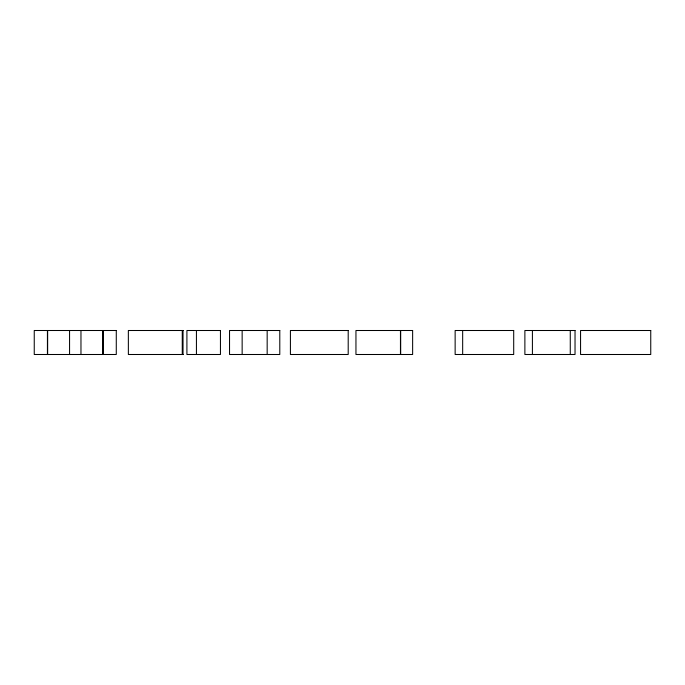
<?xml version="1.0" encoding="UTF-8"?>
<svg xmlns="http://www.w3.org/2000/svg" width="685" height="685" viewBox="0 0 685 685"><rect width="100%" height="100%" fill="white"/><g stroke="black" fill="none" stroke-linecap="round" stroke-linejoin="round"><path stroke-width="1.03" d="M183.255 330.504L128.352 330.504L128.369 354.496L183.255 354.496M570.271 330.504L570.271 354.496M532.408 330.504L532.408 354.496M462.666 330.504L462.666 354.496M400.682 330.504L400.682 354.496M400.46 330.504L400.46 354.496M267.167 330.504L267.167 354.496M242.148 330.504L242.148 354.496M196.432 330.504L196.432 354.496M183.032 330.504L183.032 354.496M182.261 330.504L182.261 354.496M103.11 330.504L103.11 354.496M102.887 330.504L102.887 354.496M80.967 330.504L80.967 354.496M69.562 330.504L69.562 354.496M47.642 330.504L47.642 354.496M47.428 330.504L47.428 354.496M116.279 330.504L34.25 330.504L34.25 354.496L116.279 354.496L116.279 330.504M220.45 330.504L186.911 330.504L186.911 354.496L220.45 354.496L220.45 330.504M279.788 330.504L229.535 330.504L229.535 354.496L279.788 354.496L279.788 330.504M348.203 330.504L290.414 330.504L290.414 354.496L348.203 354.496L348.203 330.504M412.635 330.504L355.952 330.504L355.952 354.496L412.635 354.496L412.635 330.504M513.699 330.504L455.14 330.504L455.14 354.496L513.699 354.496L513.699 330.504M575.032 330.504L524.881 330.504L524.881 354.496L575.032 354.496L575.032 330.504M650.75 330.504L580.563 330.504L580.563 354.496L650.75 354.496L650.75 330.504"/></g></svg>
